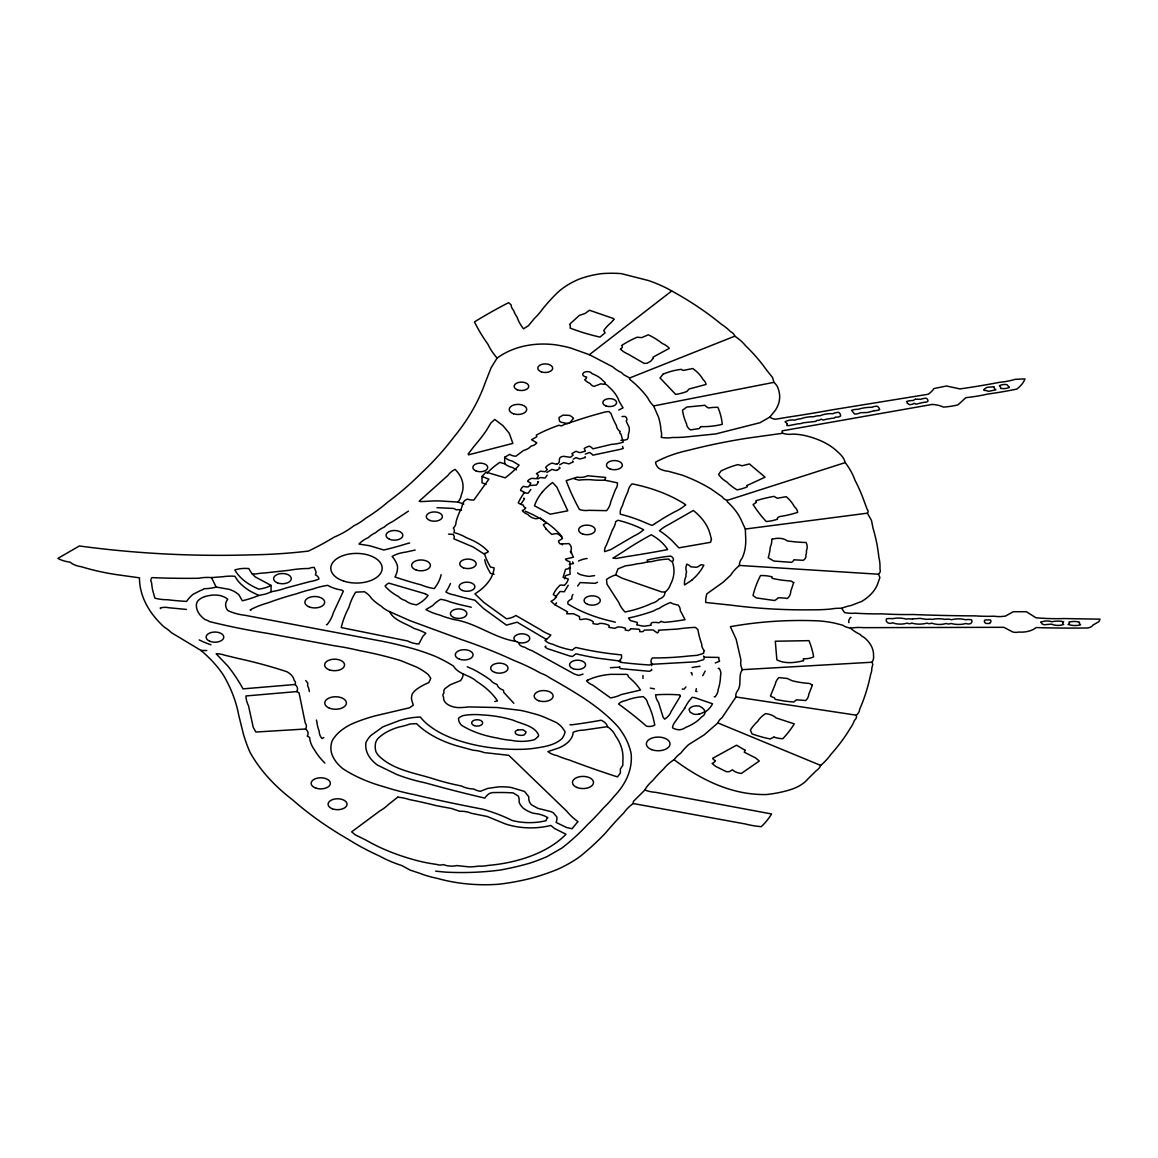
<?xml version="1.0" encoding="UTF-8"?>
<svg xmlns="http://www.w3.org/2000/svg" width="1158" height="1158" viewBox="0 0 1158 1158"><rect width="100%" height="100%" fill="white"/><g stroke="black" fill="none" stroke-linecap="round" stroke-linejoin="round"><path stroke-width="1.5" d="M516.439 469.873L512.429 467.456A15.749 9.09 0 0 1 509.028 466.37L507.059 465.4A15.749 9.09 0 0 1 504.685 463.62L504.685 457.28A15.749 9.09 0 0 0 512.429 461.13L519.102 465.14A145.387 83.941 0 0 1 505.235 477.834L485.998 472.117L482.003 476.459L482.003 482.785L486.114 484.42M734.809 336.153L629.677 377.971L629.691 379.317A163.235 94.247 0 0 1 647.887 398.077A54.556 31.498 0 0 0 653.633 405.951L658.482 417.039A156.113 90.136 0 0 1 660.957 430.559A33.336 19.252 0 0 1 661.218 437.319A17.356 10.017 0 0 0 672.465 437.478A70.855 40.906 0 0 0 687.447 436.827L715.818 433.917L760.024 422.699L769.853 417.083L775.324 410.294A65.065 37.563 0 0 0 778.408 389.406A29.876 17.24 0 0 0 773.949 382.343L772.56 377.551L766.249 369.648A303.989 175.509 0 0 0 745.462 345.605A70.956 40.964 0 0 0 734.809 336.153A13.52 7.802 0 0 0 730.423 331.55A69.567 40.168 0 0 0 721.376 324.24A378.521 218.544 0 0 0 671.741 290.962A116.625 67.338 0 0 0 648.335 280.511L621.253 273.621A73.605 42.499 0 0 0 601.624 273.65A68.756 39.69 0 0 0 578.711 279.295A83.912 48.448 0 0 0 556.68 293.423A333.258 192.402 0 0 0 542.537 309.07A114.439 66.064 0 0 1 534.359 318.508L528.497 325.659L523.546 328.829A85.649 49.447 0 0 1 517.134 317.22A61.721 35.637 0 0 1 513.631 310.474A23.131 13.36 0 0 1 511.083 304.815L508.579 302.658A536.096 309.504 0 0 0 474.462 321.91A354.739 204.807 0 0 0 487.967 344.302A127.235 73.461 0 0 0 497.1 358.068L491.093 367.781L485.245 382.632A411.452 237.549 0 0 1 453.82 437.145A511.112 295.087 0 0 1 420.571 473.854A431.022 248.854 0 0 1 408.904 484.884L404.808 488.488A431.022 248.854 0 0 1 387.322 502.456A214.838 124.036 0 0 1 365.479 518.379A65.022 37.534 0 0 1 353.61 525.935A90.063 51.994 0 0 1 334.126 537.153A282.74 163.235 0 0 1 308.404 551.078A321.49 185.613 0 0 1 251.851 554.841A610.99 352.756 0 0 1 79.352 545.968L57.9 558.388A24.318 14.041 0 0 0 70.059 562.137A19.237 11.102 0 0 0 81.509 566.769A161.049 92.973 0 0 0 121.706 575.352L139.467 577.828A159.587 92.148 0 0 0 141.508 592.462L141.971 594.068A159.587 92.148 0 0 0 143.693 598.831L144.359 600.409A159.587 92.148 0 0 0 149.353 609.716L150.352 611.236A159.587 92.148 0 0 0 164.364 627.216A44.395 25.635 0 0 1 171.297 632.615L200.971 650.434A205.284 118.521 0 0 1 223.32 674.984A321.403 185.555 0 0 1 238.722 715.181L243.397 734.056A382.126 220.628 0 0 0 249.954 752.135A275.401 158.993 0 0 0 292.656 799.889A427.288 246.697 0 0 0 348.153 839.275A258.147 149.035 0 0 0 379.462 856.008A106.044 61.229 0 0 0 401.898 865.576L410.004 870.049L419.905 873.349A80.177 46.291 0 0 0 431.037 876.953L438.144 878.604A108.07 62.387 0 0 0 498.939 884.22A159.297 91.974 0 0 0 531.667 878.14A178.1 102.816 0 0 0 557.852 869.209A132.634 76.573 0 0 0 580.447 856.167A389.045 224.609 0 0 0 605.793 832.689A611.656 353.132 0 0 1 623.988 812.699A63.328 36.564 0 0 1 633.18 803.522L633.426 801.365L644.861 790.031A56.554 32.641 0 0 1 652.475 780.825A232.469 134.212 0 0 1 663.664 768.898A61.36 35.42 0 0 1 674.072 759.691A51.589 29.79 0 0 1 680.991 752.932A104.886 60.549 0 0 1 688.735 744.551L704.209 734.823L717.873 722.925A19.599 11.319 0 0 1 721.97 717.786L735.981 696.971A19.15 11.059 0 0 1 737.414 691.022C742.235 684.74 737.704 675.563 742.408 669.657L872.075 662.231L872.799 664.359L871.815 668.18A42.542 24.564 0 0 1 870.642 674.39A494.756 285.65 0 0 1 862.493 702.486L859.598 709.507A17.761 10.263 0 0 1 856.298 715.181A11.826 6.832 0 0 1 854.488 720.305A86.995 50.228 0 0 1 850.363 728.136A341.567 197.207 0 0 1 831.169 754.075A107.115 61.852 0 0 1 820.675 765.424A20.815 12.014 0 0 1 816.1 770.823L807.922 778.914A41.558 24 0 0 1 788.395 790.292A80.959 46.74 0 0 1 765.959 794.576L763.006 794.562A71.231 41.123 0 0 1 746.259 793.143C719.697 788.902 695.336 775.643 674.072 759.691M692.093 675.013L692.108 674.882A11.739 6.774 0 0 0 691.587 672.682L691.008 672.726M389.624 611.656C393.677 620.543 406.255 623.511 414.159 628.505A50.315 29.051 0 0 1 425.84 633.238L422.873 636.292L418.834 644.022A18.861 10.885 0 0 1 407.732 640.982L341.248 627.564A217.501 125.571 0 0 1 348.949 607.284A145.126 83.781 0 0 1 355.665 592.143L364.553 591.781A31.7 18.311 0 0 1 371.4 598.266A65.948 38.069 0 0 0 381.141 606.112A31.309 18.079 0 0 0 389.624 611.656L410.193 620.746L461.593 639.636A431.167 248.927 0 0 1 513.935 660.436A197.251 113.889 0 0 1 540.583 673.145A32.569 18.803 0 0 1 549.457 677.633C573.803 691.601 598.976 705.656 618.01 726.732A153.073 88.384 0 0 1 631.139 753.713A136.311 78.701 0 0 1 613.841 796.617A168.634 97.359 0 0 1 603.448 807.951A399.872 230.862 0 0 1 587.497 824.684A331.695 191.504 0 0 1 562.151 847.888L547.242 856.5A148.253 85.591 0 0 1 529.481 863.26A201.637 116.408 0 0 1 500.039 870.078A176.798 102.078 0 0 1 445.352 872.119L435.654 871.178M441.111 574.672L440.923 575.497A82.493 47.623 0 0 1 434.279 588.568A38.807 22.407 0 0 1 421.179 584.891A274.576 158.53 0 0 1 394.979 576.974A54.093 31.237 0 0 0 397.498 566.175A56.366 32.54 0 0 0 392.128 556.448A26.214 15.141 0 0 1 405.836 552.091L415.157 550.05M568.231 585.282L564.264 591.752L560.067 591.492L555.261 597.253M546.026 529.394L545.939 528.54M564.568 578.841L565.538 575.627L570.112 574.223L569.866 568.013A7.237 4.183 0 0 1 569.114 567.84M696.32 688.677L695.784 691.283L697 691.572M615.665 574.889L617.996 568.824L625.595 565.784A52.906 30.542 0 0 0 637.276 563.772A30.383 17.544 0 0 0 647.785 561.746A10.755 6.21 0 0 0 654.328 560.95A47.767 27.575 0 0 1 668.817 559.039A9.597 5.544 0 0 0 672.32 561.746A79.381 45.828 0 0 1 670.439 584.558A31.469 18.166 0 0 1 664.721 592.433A11.638 6.716 0 0 1 660.35 598.614L658.888 599.178A14.374 8.294 0 0 1 651.636 603.39A86.821 50.127 0 0 1 625.002 611.989A62.981 36.361 0 0 1 618.821 602.551L606.966 584.168L606.503 579.507A29.804 17.211 0 0 1 615.665 574.889L622.107 578.204L661.913 592.028A2.49 1.433 0 0 1 664.721 592.433M604.563 480.136L605.735 477.443L587.627 475.75A10.436 6.022 0 0 1 577.162 477.125L568.173 480.02A6.861 3.952 0 0 0 566.204 480.7A529.249 305.567 0 0 0 579.449 509.477A11.826 6.832 0 0 0 588.814 510.316L606.589 510.664A44.757 25.838 0 0 0 610.773 501.747L615.448 489.588A26.634 15.372 0 0 0 617.417 482.843L604.563 480.136A50.663 29.239 0 0 1 590.088 479.644A47.753 27.56 0 0 0 578.87 480.136L574.194 478.79M530.827 489.501L528.077 493.279L523.402 492.628M702.776 675.693L705.164 671.119M559.705 464.821L563.628 462.635L569.099 463.866L572.892 461.941M556.549 602.811L555.073 604.867L550.947 601.335A16.82 9.713 0 0 0 556.549 596.486L553.278 594.604A60.115 34.711 0 0 1 560.067 585.152A7.86 4.531 0 0 1 564.264 585.427A25.794 14.895 0 0 0 568.231 578.957L563.092 577.335L565.538 569.302A9.944 5.732 0 0 0 570.112 567.898L569.866 561.688A7.237 4.183 0 0 1 565.437 559.126L573.442 557.201A53.847 31.092 0 0 1 570.995 550.412A15.604 9.003 0 0 0 568.94 543.609L560.183 543.942A8.917 5.139 0 0 1 558.518 540.974L562.47 538.528A16.313 9.423 0 0 0 557.056 533.606A11.117 6.427 0 0 0 551.903 534.446A64.645 37.317 0 0 1 543.29 524.704L545.925 523.271A2.562 1.476 0 0 0 546.084 522.634L540.091 517.771A7.599 4.386 0 0 1 535.401 518.683A12.738 7.353 0 0 1 528.091 514.644A18.441 10.639 0 0 1 522.258 510.591A9.915 5.732 0 0 0 525.703 507.884A5.254 3.025 0 0 1 523.387 505.163A14.822 8.555 0 0 1 518.234 502.876A146.675 84.679 0 0 1 524.531 492.353A10.422 6.007 0 0 0 520.593 490.587A14.2 8.193 0 0 1 523.402 486.302A9.38 5.414 0 0 0 528.077 486.953A20.366 11.768 0 0 0 530.827 483.161L527.556 481.279A8.844 5.11 0 0 1 531.826 478.341L536.501 478.717L538.528 475.475L536.4 473.665L540.482 471.205L545.157 471.697L547.285 469.555L545.621 467.369A20.323 11.739 0 0 1 551.932 463.055L555.608 464.054A3.329 1.925 0 0 0 557.201 463.851M572.805 462.071L572.689 460.985M651.447 665.633L652.461 664.258L696.262 661.797L703.717 659.611L704.44 657.179L718.93 657.44A15.575 8.989 0 0 0 719.625 661.218L715.239 662.955M521.086 503.875L524.531 498.678L523.691 498.143M577.639 586.02L580.187 582.561L595.226 583.328L597.485 582.257M572.921 594.503L572.79 594.691A16.038 9.264 0 0 0 571.864 598.831A15.908 9.192 0 0 0 567.883 601.813L567.898 603.969A120.635 69.654 0 0 0 613.291 621.643L615.318 622.237M685.927 686.911L684.06 689.169L682.25 689.024M448.522 534.128L453.328 534.388M569.649 423.032L573.5 418.356A15.879 9.163 0 0 0 569.519 415.389L562.976 415.129L558.996 417.546L559.415 420.89A6.123 3.546 0 0 0 560.964 422.178L567.767 423.669M610.396 667.732A66.484 38.388 0 0 1 619.168 667.298L619.906 666.646M546.851 472.464L551.932 469.381L555.608 470.394A3.329 1.925 0 0 0 557.201 470.177M497.1 358.068C513.862 345.909 535.025 342.305 555.275 344.78A93.581 54.021 0 0 1 570.228 347.863L589.379 354.695L671.741 290.962M323.864 737.588L321.982 738.5A27.792 16.038 0 0 1 319.203 731.219A92.423 53.355 0 0 1 316.872 721.767L316.409 720.044M545.881 646.121L545.013 646.729A13.505 7.802 0 0 0 547.285 648.581L569.765 656.007L572.428 656.499L575.946 653.807L581.475 655.052A208.035 120.114 0 0 0 598.353 658.265L620.789 661.146M504.685 457.28L509.824 454.312A7.672 4.429 0 0 0 515.903 456.209L523.387 450.534A15.647 9.032 0 0 0 530.972 446.163A9.496 5.486 0 0 0 536.747 442.747L531.551 439.751L536.82 436.711L536.342 435.104A130.709 75.458 0 0 1 559.01 425.247L561.341 425.927A48.824 28.183 0 0 1 573.5 421.526A286.012 165.131 0 0 1 601.06 413.116A24.115 13.925 0 0 1 608.775 411.495L610.99 413.449A194.761 112.442 0 0 0 616.461 425.623A17.457 10.075 0 0 0 620.21 431.587A3.358 1.94 0 0 0 620.92 434.018L623.25 442.11A27.039 15.619 0 0 1 611.554 444.339L592.853 448.841A12.188 7.035 0 0 0 589.35 446.177A14.692 8.482 0 0 0 584.211 448.464L585.369 451.171L580.592 452.517A3.373 1.94 0 0 1 579.058 452.46L576.018 451.258L571.907 453.603L573.109 455.224L570.387 457.323L563.628 456.31C556.101 457.135 561.934 462.404 557.201 463.851M537.848 478.862L540.482 477.53L545.157 478.022L547.155 475.127M573.268 459.147L576.018 457.584L579.058 458.785A3.373 1.94 0 0 0 580.592 458.843L585.369 457.497L585.022 456.701M529.771 485.549L536.501 485.043L538.528 481.8L537.703 481.569M585.326 454.11L589.35 452.503A12.188 7.035 0 0 1 592.201 454.414L592.853 455.166L620.5 449.29L623.25 448.45L622.555 446.452M578.537 561.008L579.116 560.733A24.564 14.186 0 0 1 586.223 558.561L587.135 558.576M618.719 410.048L623.033 407.848L619.139 401.348A68.177 39.358 0 0 0 608.659 386.729A13.114 7.57 0 0 0 606.213 384.615L605.663 384.311M845.21 462.607A41.167 23.768 0 0 0 838.131 452.3A66.802 38.576 0 0 0 803.362 435.22A36.231 20.916 0 0 0 792.564 434.12A12.912 7.455 0 0 1 782.707 433.266L749.052 437.941A396.441 228.893 0 0 0 688.735 450.23A98.546 56.901 0 0 0 657.353 461.202L655.544 462.172A21.901 12.651 0 0 0 658.569 468.107A15.633 9.018 0 0 0 668.311 471.277L681.874 475.026A155.375 89.702 0 0 1 711.316 489.168L722.433 496.999A9.655 5.573 0 0 0 727.224 500.372L845.21 462.607A146.762 84.737 0 0 1 854.951 480.179A394.024 227.489 0 0 1 863.665 499.938L867.183 509.404A6.745 3.894 0 0 1 867.4 513.182L871.511 520.521L873.031 528.309A441.748 255.049 0 0 1 878.835 557.201A116.972 67.526 0 0 1 879.95 569.085A10.958 6.326 0 0 1 878.502 574.223L879.906 577.553L877.706 583.719A62.619 36.159 0 0 1 861.899 601.32L851.087 605.489A34.494 19.918 0 0 0 841.692 608.283A30.629 17.674 0 0 0 830.46 609.079A106.724 61.62 0 0 1 812.684 609.803A333.345 192.46 0 0 1 730.77 605.127L705.729 602.478A72.737 41.992 0 0 1 706.858 593.822L723.142 582.213L730.684 575.179A70.117 40.487 0 0 1 739.484 565.451A24.492 14.142 0 0 1 739.962 561.847L740.324 560.979A24.492 14.142 0 0 1 741.989 558.446A105.494 60.911 0 0 0 745.028 548.993A156.431 90.324 0 0 0 745.607 536.313L745.332 529.032L740.859 519.305A111.4 64.312 0 0 0 727.224 501.718L727.224 500.372M557.201 470.177L560.125 468.035L559.097 467.195M583.01 674.101L578.797 675.447L574.513 674.101L531.869 650.608A26.764 15.445 0 0 1 524.82 647.25A7.657 4.415 0 0 1 518.958 642.647M204.749 596.616C212.305 594.387 221.294 593.909 227.75 599.236A23.174 13.375 0 0 0 227.851 610.556A39.039 22.538 0 0 0 244.989 615.289L381.908 641.199A241.096 139.192 0 0 1 405.749 646.7A169.444 97.837 0 0 1 435.654 656.514A142.825 82.45 0 0 1 453.386 666.009C458.886 674.81 469.685 674.781 476.604 681.411A105.364 60.824 0 0 1 497.491 700.894L494.799 701.516M594.59 575.627L589.031 576.409A33.944 19.599 0 0 1 580.158 574.542A18.89 10.9 0 0 1 577.553 572.964M408.427 511.127L392.548 521.621A37.389 21.597 0 0 0 384.326 527.02A40.212 23.218 0 0 0 375.655 532.694A29.601 17.081 0 0 0 368.345 537.573A33.64 19.411 0 0 0 358.994 544.057L369.764 545.765L383.805 550.007A232.555 134.27 0 0 0 407.688 543.42L409.628 543.03M484.71 559.734L485.564 563.251A155.751 89.919 0 0 0 487.75 568.346L490.456 573.355L494.176 574.223M258.799 595.458A87.371 50.445 0 0 1 242.326 600.799L239.113 595.096A25.693 14.837 0 0 0 229.327 589.379L216.155 587.034A28.299 16.342 0 0 1 203.895 588.727A6.369 3.677 0 0 1 200.826 590.377L192.923 594.387A61.085 35.261 0 0 0 187.914 599.583L186.583 601.407A162.106 93.595 0 0 1 167.403 599.714A27.749 16.024 0 0 1 154.882 598.136L152.726 590.479A173.989 100.457 0 0 1 151.611 582.749A11.869 6.861 0 0 1 151.872 577.61A473.969 273.635 0 0 0 198.64 578.262A26.967 15.575 0 0 1 211.48 577.596L222.698 576.742A32.96 19.035 0 0 1 234.842 576.25L237.651 580.476A65.688 37.925 0 0 0 241.298 584.457L244.164 586.961A65.688 37.925 0 0 0 250.866 591.535L258.799 595.458L265.356 594.083A26.359 15.213 0 0 0 271.059 591.752A54.658 31.556 0 0 0 286.084 587.975L310.011 581.577A21.727 12.55 0 0 0 318.928 578.957A9.829 5.674 0 0 0 315.454 574.889L316.134 572.211L314.267 567.492A6.297 3.633 0 0 0 309.027 568.491A66.556 38.431 0 0 0 289.283 570.272L264.371 573.007A25.23 14.562 0 0 0 255.918 573.992A10.35 5.978 0 0 0 252.256 574.079M200.971 650.434L206.804 650.535M653.633 405.951L773.949 382.343M569.273 564.351L573.442 563.526L572.573 561.862M700.011 666.284L692.137 667.471M718.177 668.441L719.046 668.296A24.246 13.997 0 0 1 720.493 676.142A133.17 76.877 0 0 1 718.206 689.386A31.642 18.267 0 0 1 714.978 696.957L714.254 696.696M607.487 726.645L583.516 730.133A17.486 10.089 0 0 0 573.181 732.276L573.065 733.434A34.914 20.149 0 0 1 559.01 747.88L547.908 751.6A19.121 11.03 0 0 0 557.041 755.624A76.993 44.453 0 0 0 569.215 759.981A789.409 455.76 0 0 0 617.417 776.888L620.399 773.11L620.341 769.129L622.801 765.351L622.961 758.302A97.735 56.424 0 0 0 615.506 735.837A41.152 23.753 0 0 0 607.487 726.645A16.082 9.278 0 0 0 601.06 720.233A332.491 191.953 0 0 1 570.662 724.937L570.054 724.575M745.332 529.032L867.4 513.182M457.96 502.051L439.2 500.922A60.332 34.827 0 0 0 428.952 501.211L420.846 501.602A5.385 3.112 0 0 1 419.138 501.226L448.059 475.287A27.503 15.879 0 0 1 455.051 469.352A60.028 34.653 0 0 1 461.26 495.031A32.67 18.861 0 0 1 457.96 502.051L463.808 504.077M305.524 729.004A13.838 7.99 0 0 0 305.249 723.026L299.082 692.933L296.766 691.572L245.945 695.958A63.285 36.535 0 0 0 248.492 705.714L253.255 727.369L255.875 732.03L305.524 729.004A12.622 7.295 0 0 1 307.275 736.083L309.606 737.429A62.778 36.245 0 0 0 314.484 749.863A118.898 68.64 0 0 0 324.472 762.63L324.891 763.035M295.015 684.494L243.021 688.865A350.599 202.418 0 0 0 227.996 666.212L216.155 653.807A14.07 8.12 0 0 1 224.594 655.182L238.678 658.569A335.082 193.458 0 0 1 286.981 671.77A24.144 13.939 0 0 1 294.204 680.426A8.236 4.762 0 0 1 295.247 681.888L295.406 682.409A8.236 4.762 0 0 1 295.015 684.494A13.114 7.57 0 0 1 296.766 691.572M622.005 416.533L625.059 416.431A7.339 4.241 0 0 1 626.174 421.121L629.026 427.027A45.394 26.2 0 0 1 629.286 430.877L628.244 435.205A14.142 8.164 0 0 1 627.332 439.244A9.336 5.399 0 0 1 620.92 440.344M515.831 641.358C494.596 638.203 476.228 623.062 454.718 619.704A72.766 42.021 0 0 1 439.765 615.043A46.059 26.591 0 0 1 425.941 609.571L432.817 605.518A38.952 22.494 0 0 1 440.662 599.308A26.677 15.401 0 0 1 450.013 601.885A147.992 85.446 0 0 0 469.641 606.806L471.292 607.299M654.458 688.88L650.347 688.084M642.98 675.447L642.98 678.443M851.029 617.446L850.537 617.431A15.763 9.105 0 0 0 848.771 622.483L848.973 622.555M436.957 507.667L453.864 508.463L456.209 509.81A6.152 3.561 0 0 1 461.42 510.215M739.484 565.451L878.502 574.223M735.981 696.971L856.298 715.181M513.848 703.297L503.759 692.383L503.527 690.226A12.81 7.397 0 0 1 497.1 684.494A15.72 9.076 0 0 1 490.514 680.021A160.499 92.654 0 0 0 473.419 669.469L467.253 666.776M326.397 624.625L327.019 624.741A80.264 46.349 0 0 0 333.359 612.727L343.376 591.145L341.74 590.073A31.483 18.181 0 0 1 327.714 585.355A47.666 27.517 0 0 0 312.761 589.104A101.035 58.334 0 0 0 296.405 593.822A232.469 134.212 0 0 0 267.903 602.898A70.421 40.66 0 0 0 250.157 609.904L250.982 610.136M633.18 803.522L745.419 823.989A57.075 32.945 0 0 0 761.327 826.667A124.456 71.854 0 0 0 771.604 813.973L655.616 792.333A24.014 13.867 0 0 1 644.861 790.031M629.677 377.971L624.046 374.931A34.277 19.787 0 0 1 621.629 372.659A39.994 23.088 0 0 1 612.9 366.941L589.379 354.695M210.988 644.76L209.511 644.268A73.055 42.18 0 0 1 200.522 640.562L199.19 639.911M482.003 476.459L488.864 479.166L473.883 500.024A11.044 6.383 0 0 1 467.311 499.098C461.231 501.371 463.142 506.726 460.102 510.953A155.418 89.731 0 0 0 456.006 522.113A18.224 10.523 0 0 1 453.285 528.106A10.219 5.891 0 0 1 453.893 532.492A46.812 27.025 0 0 1 466.732 537.877A63.545 36.68 0 0 1 488.329 551.7A7.788 4.487 0 0 1 484.391 553.481A155.751 89.919 0 0 0 490.456 567.029L494.176 567.898A72.288 41.731 0 0 1 474.896 593.851L483.668 602.29L506.466 618.792A16.241 9.38 0 0 0 515.846 615.477L540.496 629.706A42.918 24.781 0 0 0 550.832 634.989A38.59 22.277 0 0 1 545.013 640.403A13.505 7.802 0 0 0 552.757 644.239A57.35 33.104 0 0 0 572.428 650.159A13.331 7.701 0 0 1 575.946 647.467A208.035 120.114 0 0 0 621.499 654.892L621.614 658.005L619.168 660.957L620.355 662.304A302.889 174.872 0 0 0 649.522 664.996L651.882 663.664A11.16 6.441 0 0 1 652.461 657.932A176.002 101.615 0 0 0 687.722 656.108L697.319 655.298L703.717 653.286A6.528 3.778 0 0 1 704.44 650.839A22.856 13.187 0 0 1 701.734 644.094A208.353 120.287 0 0 1 697.898 629.532L695.336 627.375A96.794 55.888 0 0 0 677.575 629.055L658.424 630.213A4.227 2.432 0 0 1 657.252 632.905L653.04 629.938L644.63 630.068L642.864 631.631L639.723 631.689A6.123 3.532 0 0 0 639.028 629.257L630.618 628.722A4.589 2.649 0 0 1 628.519 630.618L625.248 630.068L625.479 628.186L621.108 627.071L617.735 626.941L614.956 628.316L608.891 627.375L609.122 625.479A12.868 7.426 0 0 0 599.801 623.366L598.208 624.09A3.069 1.766 0 0 1 596.674 624.263L592.997 623.597L593.229 621.716A13.549 7.817 0 0 0 585.76 618.879L580.607 619.588L579.68 619.284L579.463 616.577L573.615 613.754L566.595 613.754L567.536 611.858L555.16 604.881M717.873 722.925L820.675 765.424M546.619 639.563L517.134 622.193L506.466 625.132L483.668 608.616L474.896 600.191A210.394 121.474 0 0 1 453.878 594.85A16.053 9.264 0 0 1 445.931 591.955A119.781 69.162 0 0 0 450.433 583.516M271.059 585.427L255.31 576.93A53.876 31.107 0 0 1 248.869 568.564A22.364 12.912 0 0 0 234.842 569.91A65.688 37.925 0 0 0 258.799 589.133A26.359 15.213 0 0 0 271.059 585.427L271.059 591.752M484.478 554.291L473.246 547.039L453.893 538.817L454.327 536.588L453.285 534.431M619.168 667.298L620.355 668.629L649.522 671.322L651.882 669.99L651.433 669.281M704.44 657.179L703.528 656.05M561.919 536.632L559.69 533.968A113.759 65.673 0 0 0 540.294 518.654M841.692 608.283L844.529 612.553A21.77 12.564 0 0 0 848.481 613.147L849.827 613.248A21.77 12.564 0 0 0 855.255 613.175A189.84 109.605 0 0 0 881.918 613.841A248.681 143.578 0 0 0 905.281 614.565L913.242 614.522A1018.62 588.09 0 0 0 975.427 615.882A101.643 58.682 0 0 0 994.129 616.201A20.714 11.956 0 0 0 1001.163 616.563L1005.347 616.128L1013.308 611.714L1026.393 611.728L1035.976 617.779A139.901 80.77 0 0 0 1064.028 618.56L1100.042 619.168L1098.855 621.672L1092.92 625.117A7.541 4.357 0 0 1 1087.521 627.969A648.567 374.439 0 0 1 1042.504 627.737L1036.092 627.564A17.978 10.379 0 0 1 1018.779 632.051A7.455 4.299 0 0 1 1012.714 631.964L1003.827 627.303L863.55 627.665A29.833 17.225 0 0 0 850.464 628.172A15.474 8.931 0 0 1 842.735 625.219L834.31 623.033A83.434 48.173 0 0 0 819.792 620.949A234.249 135.24 0 0 0 730.394 626.681L736.199 639.39L740.961 660.19A40.052 23.117 0 0 0 742.408 669.657M305.726 680.542L307.854 683.133A15.85 9.148 0 0 0 308.679 687.997L309.331 691.529M186.51 609.441L168.851 607.747A10.277 5.935 0 0 0 160.209 608.008L160.542 608.674M570.329 551.526L571.14 553.22M211.48 577.596L216.155 587.034M647.785 561.746L647.206 560.052A117.494 67.844 0 0 1 667.645 556.405L670.641 556.057A7.599 4.386 0 0 1 672.32 561.746M204.734 596.602A17.978 10.379 0 0 0 197.396 601.509L196.484 603.767A39.169 22.61 0 0 0 196.498 607.168L196.701 608.297A39.169 22.61 0 0 0 205.053 619.588A13.983 8.077 0 0 1 209.526 621.6A460.551 265.891 0 0 0 268.41 633.513L334.763 645.831A165.855 95.752 0 0 1 359.052 650.506A273.216 157.734 0 0 1 400.654 660.581L416.996 667.254A75.588 43.642 0 0 1 428.228 674.535L430.776 678.313L428.822 682.598A63.777 36.824 0 0 0 417.43 688.692A34.508 19.918 0 0 0 412.306 693.816A37.36 21.568 0 0 0 411.568 699.49L413.276 705.236L409.469 707.813L375.322 715.818A132.229 76.341 0 0 0 351.496 724.083A62.344 35.999 0 0 0 332.911 739.557L332.201 740.758A59.275 34.219 0 0 0 331.579 753.178A65.253 37.678 0 0 0 334.43 759.387L335.067 760.386A65.253 37.678 0 0 0 343.058 768.825A130.897 75.574 0 0 0 384.543 786.933A205.444 118.608 0 0 0 414.448 794.721A1097.176 633.44 0 0 0 482.683 809.181A137.73 79.511 0 0 1 512.111 820.457A41.789 24.13 0 0 0 546.084 820.675A9.394 5.428 0 0 1 547.864 817.707A24.376 14.07 0 0 0 533.476 813.307A30.976 17.877 0 0 1 523.04 807.995A35.956 20.757 0 0 1 519.059 802.06A31.136 17.978 0 0 0 518.335 796.125L513.139 792.897A127.177 73.432 0 0 0 495.146 792.55A7.324 4.227 0 0 0 488.864 793.838A28.212 16.284 0 0 0 484.869 798.108A891.66 514.789 0 0 1 425.522 782.909A130.463 75.313 0 0 1 396.658 774.441L377.494 765.105A54.991 31.744 0 0 1 365.986 742.437A53.644 30.976 0 0 1 370.907 735.46L382.965 726.804L399.293 720.594A47.29 27.3 0 0 1 420.325 717.048A82.71 47.753 0 0 0 427.664 724.488C440.894 735.214 457.396 740.917 473.796 744.71A120.924 69.813 0 0 0 517.293 749.385L523.17 749.284A81.378 46.986 0 0 0 532.723 748.531C542.812 746.982 554.233 745.781 562.079 738.514A44.67 25.794 0 0 0 565.133 731.784L562.137 727.412A42.209 24.361 0 0 0 556.245 722.462L544.882 717.424A58.624 33.843 0 0 0 531.797 713.169A80.553 46.508 0 0 0 520.535 710.39L497.071 707.524L468.715 706.916A42.788 24.709 0 0 1 457.497 707.581A16.588 9.582 0 0 1 443.644 697.232A8.526 4.921 0 0 1 443.948 692.918L443.804 691.225A12.796 7.382 0 0 1 444.802 688.749L450.173 684.783L460.566 680.6A30.484 17.602 0 0 0 463.214 674.376M872.075 662.231A27.43 15.836 0 0 0 873.523 655.471A52.935 30.557 0 0 0 864.389 637.638A20.497 11.826 0 0 1 860.061 634.396A46.103 26.62 0 0 1 850.464 628.172M487.026 473.144A102.454 59.145 0 0 1 500.01 462.274A9.032 5.211 0 0 0 504.685 463.62M782.707 433.266A7.86 4.531 0 0 1 782.243 430.834L932.233 404.431A21.38 12.347 0 0 1 943.437 407.08A51.039 29.471 0 0 0 957.927 404.88L965.873 397.657A116.697 67.381 0 0 0 987.832 394.038A269.336 155.505 0 0 0 1016.796 389.088A44.858 25.896 0 0 0 1024.975 378.912L1015.175 379.317A48.187 27.821 0 0 1 999.745 382.285A519.349 299.85 0 0 1 960.025 388.914L946.477 386.005L933.999 388.538A36.361 20.989 0 0 1 928.253 394.241L831.531 409.932A800.714 462.288 0 0 1 789.018 416.981L775.469 419.254A9.307 5.37 0 0 1 769.853 417.083M525.254 511.228A113.759 65.673 0 0 1 537.949 517.322M562.108 544.144A16.313 9.423 0 0 1 562.47 544.853M663.085 374.193L660.046 377.971L675.707 394.415A36.578 21.119 0 0 0 686.926 391.447L689.039 389.001L706.076 384.442A17.79 10.277 0 0 0 703.065 379.578A57.205 33.032 0 0 0 692.759 368.519L683.64 370.357A3.286 1.896 0 0 1 681.787 369.735L681.309 369.33A45.871 26.489 0 0 0 663.085 374.193M680.383 696.103L671.003 711.707A27.271 15.749 0 0 1 666.863 717.497L664.634 719.176L663.129 717.28L658.511 702.414A38.909 22.465 0 0 1 656.137 697.738L655.558 694.843L658.598 694.655A95.506 55.135 0 0 1 676.88 694.728L679.905 694.945L680.383 696.103M468.411 453.704L468.483 454.848L512.864 443.384L509.274 433.324L503.006 425.695L494.756 419.442L490.847 423.017L486.722 429.98A335.863 193.907 0 0 1 474.36 445.931L468.411 453.704M711.446 539.295L710.563 542.306L678.863 547.85L672.335 540.974A113.556 65.572 0 0 0 661.261 531.927L659.467 530.726L661.71 528.844A46.19 26.663 0 0 1 668.456 524.704L693.338 510.49L694.945 511.807A92.466 53.384 0 0 1 710.042 533.954L711.446 539.295M653.401 358.112L650.608 361.296L646.859 363.322L644.051 363.337L628.128 354.145A27.531 15.894 0 0 1 620.399 349.007A4.675 2.707 0 0 0 621.687 345.489A93.827 54.18 0 0 1 637.132 337.239L641.749 337.615L648.364 334.807A82.421 47.579 0 0 1 662.217 343.448A23.146 13.36 0 0 1 669.353 348.312L653.126 357.098L653.401 358.112M747.127 485.463L747.315 486.751A29.37 16.965 0 0 1 737.038 489.848A64.486 37.23 0 0 1 726.92 482.032A38.865 22.436 0 0 1 718.582 474.476L721 470.973A75.27 43.454 0 0 1 737.733 464.633L742.177 465.762L749.414 463.953L765.062 477.168L747.127 485.463M577.712 821.876L572.038 828.708L566.479 827.478L556.086 822.412A30.036 17.341 0 0 0 556.882 817.012L553.191 812.699A19.208 11.088 0 0 0 550.354 811.454L537.833 808.327L531.334 804.709A24.318 14.041 0 0 1 528.859 796.878L524.516 791.435L511.04 787.44A38.981 22.509 0 0 0 498.287 786.89L487.692 788.424L480.281 791.319A17.081 9.857 0 0 1 473.738 789.018A19.628 11.334 0 0 1 461.463 785.992A175.9 101.557 0 0 1 431.529 778.234C413.449 772.748 392.75 769.636 378.753 755.783A44.67 25.78 0 0 1 376.089 752.078A44.757 25.838 0 0 1 375.322 745.057A25.013 14.446 0 0 1 377.928 738.572A50.735 29.297 0 0 1 399.235 726.949A45.234 26.113 0 0 0 410.004 723.982L416.547 723.634A98.893 57.104 0 0 0 455.847 745.535L473.144 750.239A25.476 14.707 0 0 1 484.247 752.599L508.782 755.305L566.696 811.15A88.153 50.894 0 0 0 577.697 821.398L577.712 821.876M605.229 383.544L605.156 384.036A5.529 3.199 0 0 1 600.886 383.805L594.054 386.396A8.482 4.893 0 0 1 590.16 383.501A17.153 9.901 0 0 1 584.703 379.65A5.24 3.025 0 0 0 586.556 377.001A4.719 2.721 0 0 1 582.764 374.193A4.719 2.721 0 0 1 587.048 371.617A4.719 2.721 0 0 1 592.056 373.701A29.153 16.82 0 0 1 602.739 380.461L604.49 382.01A5.645 3.257 0 0 1 605.171 383.081L605.229 383.544M787.339 423.799L786.803 425.507L788.772 425.637L797.891 423.828A8.41 4.849 0 0 0 803.145 422.815L815.869 421.382L816.578 420.455A5.139 2.967 0 0 0 821.254 419.109L823.15 420.036A46.986 27.126 0 0 1 834.542 418.009L835.28 417.083A5.139 2.967 0 0 0 840.534 416.069A9.481 5.472 0 0 0 838.783 412.364A8.772 5.066 0 0 0 832.935 413.71A17.631 10.176 0 0 0 820.096 415.736A10.769 6.21 0 0 0 813.669 416.75A21.857 12.622 0 0 0 800.815 418.762A11.884 6.861 0 0 0 794.967 420.122A10.306 5.949 0 0 0 785.037 421.801L787.339 423.799M793.693 582.59L790.682 591.492A21.915 12.651 0 0 1 787.382 598.498A30.644 17.688 0 0 0 778.031 597.832A13.114 7.57 0 0 1 774.528 600.524L756.333 597.919L753.033 595.53A225.144 129.986 0 0 1 760.516 575.569A23.377 13.505 0 0 1 772.198 576.916A2.142 1.23 0 0 0 772.69 578.479A68.872 39.763 0 0 0 790.885 580.969L793.693 582.59M613.769 319.565L610.961 322.793A62.503 36.086 0 0 0 603.723 330.623L605.156 332.78L600.003 337.094A151.915 87.704 0 0 1 570.112 328.061A12.984 7.498 0 0 0 569.635 324.283L579.347 315.41L584.993 313.514L589.494 310.257L613.726 318.624A4.502 2.606 0 0 1 613.769 319.565M812.38 685.102L808.776 694.293A22.784 13.158 0 0 1 805.78 700.503L796.429 699.837L793.852 701.994A65.166 37.621 0 0 1 779.797 700.214L775.643 699.461A3.156 1.824 0 0 1 774.847 698.882L774.413 697.709A9.351 5.399 0 0 1 770.446 695.958L775.324 684.06A27.126 15.662 0 0 1 778.914 677.575L787.295 678.487L792.26 680.788A62.156 35.884 0 0 0 809.572 683.481L812.38 685.102M612.524 529.727L606.531 544.868A28.993 16.733 0 0 0 604.563 551.628L610.7 549.63L634.048 535.951A45.625 26.345 0 0 0 641.575 531.45L643.66 529.742L640.75 528.294A93.031 53.702 0 0 0 617.996 520.26L615.665 521.621A49.533 28.603 0 0 1 612.524 529.727M613.161 558.04L616.389 558.446L626.999 556.549A743.393 429.198 0 0 0 657.541 551.469L667.645 549.601L666.979 548.559A67.048 38.706 0 0 0 652.649 535.561L651.288 534.764L647.698 536.733A357.417 206.356 0 0 0 623.959 551.222L613.161 558.04M745.187 750.326L744.247 752.208L755.523 757.897L759.286 761.009L741.366 773.443A12.854 7.426 0 0 1 732.478 769.809L729.193 771.691L726.384 771.677L715.63 766.379L712.098 763.44A9.886 5.703 0 0 0 715.485 760.734A7.527 4.343 0 0 1 712.691 758.302L736.56 745.187L745.187 750.326M538.253 736.43L534.707 739.615A29.862 17.24 0 0 1 511.344 740.324A51.82 29.92 0 0 1 497.332 738.037A77.789 44.916 0 0 1 461.492 725.226A22.943 13.245 0 0 1 458.554 718.206A13.824 7.976 0 0 1 463.461 715.499A42.224 24.376 0 0 1 482.611 714.949A79.511 45.9 0 0 1 512.98 720.146C521.071 723.88 534.359 725.588 538.571 734.867A8.786 5.081 0 0 1 538.253 736.43M684.798 708.088L674.984 721.999A26.967 15.575 0 0 0 672.552 727.789A10.509 6.065 0 0 0 679.558 729.829A10.74 6.195 0 0 0 685.637 727.427A47.796 27.604 0 0 0 701.502 716.99A10.987 6.34 0 0 0 705.019 712.141A38.648 22.306 0 0 0 712.503 703.774L694.8 697.666L692.18 697.304L689.936 699.91A89.861 51.878 0 0 0 684.798 708.088M983.953 389.624L984.213 390.434A5.168 2.982 0 0 1 988.411 391.39L995.894 389.768A6.355 3.677 0 0 1 994.143 386.729L987.629 387.264A7.976 4.603 0 0 0 985.241 388.393L983.953 389.624M700.735 426.636L699.171 428.619L690.429 429.893A16.487 9.51 0 0 1 686.578 423.958A133.619 77.152 0 0 1 682.525 410.178L686.752 407.066L705.005 405.286A13.418 7.744 0 0 0 708.508 407.963A34.161 19.715 0 0 1 717.873 407.298A159.355 92.003 0 0 1 722.259 424.32A48.679 28.096 0 0 1 700.735 426.636M397.802 797.124L388.205 804.709A52.197 30.137 0 0 1 379.795 810.962L351.67 831.849L355.231 834.831L365.971 840.115A173.787 100.326 0 0 0 418.038 860.843A108.302 62.532 0 0 0 436.798 864.433A6.065 3.503 0 0 0 443.355 864.563A13.939 8.048 0 0 0 456.802 865.576L469.091 866.893A42.209 24.361 0 0 0 476.228 866.445L478.775 866.097A20.685 11.942 0 0 0 488.126 865.417A106.912 61.721 0 0 0 566.001 834.223L554.581 828.535L550.832 825.437A50.112 28.936 0 0 1 505.047 823.801L487.286 816.506L471.393 813.307A16.849 9.727 0 0 0 459.712 811.28L451.721 808.545L436.262 805.664A310.966 179.533 0 0 0 409.527 799.599A38.228 22.074 0 0 0 397.802 797.124M542.32 492.063L541.148 493.525A93.74 54.122 0 0 0 534.518 505.8L550.253 514.195L567.767 510.823L556.853 487.156L552.583 482.495A93.74 54.122 0 0 0 542.32 492.063M691.688 580.303L684.523 584.978A46.957 27.112 0 0 1 686.028 576.308A22.045 12.724 0 0 1 686.593 571.965A27.242 15.734 0 0 1 686.926 564.105L687.505 564.438A8.656 4.994 0 0 1 690.646 566.812L695.972 567.232A5.674 3.271 0 0 0 697.825 566.827L700.937 564.786L703.861 565.118A93.262 53.847 0 0 1 695.495 576.713L691.688 580.303M655.124 523.517L652.576 525.254L650.999 525.066L641.358 520.999A119.448 68.959 0 0 0 620.341 514.195A31.917 18.427 0 0 1 622.295 506.075A287.546 166.014 0 0 1 628.027 491.441A29.92 17.269 0 0 1 632.022 483.841A126.323 72.94 0 0 1 685.753 504.758A53.326 30.788 0 0 1 681.932 507.74L680.542 508.666A53.326 30.788 0 0 1 675.954 511.243L674.303 512.039A246.003 142.029 0 0 0 663.071 518.451L655.124 523.517M756.362 502.369L753.105 504.526A230.297 132.953 0 0 0 766.249 521.549A30.629 17.674 0 0 0 777.423 519.247A4.183 2.417 0 0 1 780.289 516.454A68.915 39.792 0 0 0 797.616 512.343A18.137 10.465 0 0 0 794.374 506.668A64.79 37.403 0 0 0 786.21 496.666L777.322 498.273L774.036 496.377A100.181 57.842 0 0 0 755.899 500.734L756.362 502.369M661.218 621.426L658.888 622.772A13.549 7.831 0 0 0 652.345 622.512A4.227 2.432 0 0 0 651.172 625.204L644.905 626.102A18.021 10.408 0 0 1 641.85 625.942L636.683 624.799A7.86 4.531 0 0 0 637.161 622.367L630.43 620.601L628.519 618.054A135.587 78.281 0 0 0 653.749 610.859A20.019 11.566 0 0 1 659.351 608.341A42.832 24.738 0 0 1 670.569 602.551A13.679 7.903 0 0 0 678.038 604.968A18.948 10.943 0 0 1 680.253 610.498L685.044 619.675A143.708 82.971 0 0 1 664.258 622.367L661.218 621.426M518.089 729.699L515.267 731.335L515.411 733.506A6.586 3.807 0 0 0 523.894 735.026A11.015 6.355 0 0 0 526.036 731.856L522.794 729.67A8.627 4.979 0 0 1 518.089 729.699M915.356 399.249L912.953 400.552A10.769 6.21 0 0 0 906.526 401.565A2.446 1.404 0 0 1 907.163 403.23L909.45 404.605A5.139 2.967 0 0 0 914.125 403.259L916.021 404.185L924.055 402.246A4.227 2.446 0 0 0 927.819 401.421A6.76 3.894 0 0 0 926.313 398.236L925.618 398.265A9.09 5.254 0 0 0 921.131 399.206L915.356 399.249M773.949 737.096L770.215 738.978A92.047 53.138 0 0 1 751.991 733.854L750.384 730.076A72.968 42.122 0 0 1 757.621 721.448A41.254 23.826 0 0 1 765.539 713.617A15.445 8.917 0 0 1 776.077 717.917L794.272 723.88A179.678 103.742 0 0 1 782.822 738.717A19.512 11.262 0 0 1 773.949 737.096M1040.955 622.164L1042.345 624.119A5.79 3.344 0 0 0 1044.313 624.741L1051.377 624.133A10.639 6.152 0 0 0 1063.652 624.466A3.373 1.94 0 0 1 1063.652 621.774A15.372 8.873 0 0 0 1051.971 621.774A9.669 5.587 0 0 0 1041.592 621.904L1040.955 622.164M587.888 680.064L586.498 680.759A19.165 11.059 0 0 0 592.65 685.073L610.541 697.898A26.735 15.43 0 0 0 614.884 696.986L616.259 696.58A26.735 15.43 0 0 0 621.296 694.539L640.49 690.052L639.274 688.272A107.289 61.939 0 0 0 633.469 681.396L628.172 676.533A3.706 2.142 0 0 0 626.768 674.376L610.903 674.332A45.104 26.041 0 0 0 589.321 679.413L587.888 680.064M772.357 539.136L771.72 539.425A44.887 25.91 0 0 1 770.229 547.242A136.412 78.758 0 0 1 768.217 557.765L773.935 561.065L791.58 562.354A9.843 5.674 0 0 0 793.925 559.792L803.261 560.327A10.697 6.166 0 0 0 805.809 555.203A21.597 12.463 0 0 0 806.373 550.89A27.387 15.821 0 0 0 806.069 542.523A105.61 60.969 0 0 1 787.382 540.96C783.3 537.703 777.25 537.877 772.357 539.136M622.222 701.531L621.31 701.922A10.422 6.022 0 0 0 618.589 704.05A489.313 282.494 0 0 1 646.396 726.124A6.991 4.039 0 0 0 654.791 724.951L653.329 718.481A194.515 112.297 0 0 0 647.626 703.109A20.366 11.754 0 0 0 646.222 699.664L645.599 698.867A20.366 11.754 0 0 0 643.11 696.624L638.376 697.159A39.3 22.697 0 0 0 625.363 700.691A10.422 6.022 0 0 0 622.222 701.531M874.406 410.67L867.53 412.509L860.394 412.697A8.077 4.661 0 0 1 854.546 414.043L851.622 410.337A10.769 6.21 0 0 1 858.049 409.324A27.141 15.662 0 0 1 872.075 407.298A6.355 3.677 0 0 1 877.33 406.284A11.884 6.861 0 0 1 879.66 409.657A8.41 4.849 0 0 1 874.406 410.67M803.551 660.653C794.938 662.854 784.907 664.026 776.873 659.872L775.295 641.228L808.993 640.649A210.93 121.778 0 0 1 813.611 656.861A13.737 7.932 0 0 1 803.319 658.757L803.551 660.653M989.468 623.453L985.965 623.453A5.211 3.011 0 0 1 984.792 620.08A11.609 6.702 0 0 1 990.64 620.08A6.152 3.561 0 0 1 989.468 623.453M912.518 618.893L911.795 619.067A11.609 6.702 0 0 0 905.947 619.067A16.545 9.553 0 0 0 899.288 618.082L897.58 618.082A16.545 9.553 0 0 0 892.514 618.734A11.609 6.702 0 0 0 886.666 618.734A6.89 3.981 0 0 0 887.839 622.772A3.358 1.94 0 0 0 889.561 623.293L890.184 623.322A3.358 1.94 0 0 0 892.514 622.772A14.099 8.135 0 0 0 907.119 623.12A3.373 1.94 0 0 0 911.78 623.12A17.341 10.017 0 0 0 926.979 623.12A3.373 1.94 0 0 0 931.64 623.12A14.099 8.135 0 0 0 946.245 623.453A3.373 1.94 0 0 0 950.921 623.453A17.341 10.017 0 0 0 966.105 623.453A3.373 1.94 0 0 0 970.78 623.453A6.253 3.619 0 0 0 971.359 619.747A11.609 6.702 0 0 0 965.526 619.747A16.719 9.655 0 0 0 951.5 619.747A7.672 4.429 0 0 0 945.073 619.4A18.485 10.683 0 0 0 932.233 619.4A11.609 6.702 0 0 0 926.386 619.4L920.263 618.386L912.518 618.893M698.954 714.182L695.944 714.414A6.832 3.937 0 0 1 693.309 713.979L690.125 712.156L689.039 709.449A8.96 5.168 0 0 1 693.106 706.351A9.163 5.298 0 0 1 699.186 706.076A15.213 8.786 0 0 1 705.019 711.461A20.453 11.812 0 0 1 698.954 714.182M425.261 593.779L388.813 583.125A15.749 9.09 0 0 0 385.078 586.093A59.695 34.465 0 0 0 398.613 596.616A14.547 8.396 0 0 0 405.401 600.539A16.849 9.727 0 0 0 416.605 604.838A42.05 24.275 0 0 0 428.055 595.4L425.261 593.779M1009.327 387.409L1006.997 384.702A7.556 4.357 0 0 0 999.397 385.715A6.557 3.778 0 0 1 1000.57 388.422A9.829 5.674 0 0 0 1009.327 387.409M517.626 642.256A7.932 4.574 0 0 0 529.785 638.55A7.932 4.574 0 0 0 518.162 634.323A7.932 4.574 0 0 0 517.626 642.256M1068.313 624.466A2.996 1.723 0 0 0 1068.906 622.107A12.912 7.455 0 0 1 1079.415 622.107A6.557 3.778 0 0 0 1080.588 624.799A12.709 7.339 0 0 1 1068.313 624.466M209.844 641.286A8.83 5.095 0 0 0 223.74 637.609A8.83 5.095 0 0 0 211.263 632.5A8.83 5.095 0 0 0 209.844 641.286M329.292 708.088A10.827 6.253 0 0 0 346.358 703.601A10.827 6.253 0 0 0 331.101 697.319A10.827 6.253 0 0 0 329.292 708.088M329.176 669.773A9.959 5.747 0 0 0 344.548 665.242A9.959 5.747 0 0 0 330.088 659.814A9.959 5.747 0 0 0 329.176 669.773M315.902 788.135A9.626 5.558 0 0 0 330.377 783.358A9.626 5.558 0 0 0 315.989 778.509A9.626 5.558 0 0 0 315.902 788.135M332.332 808.791A9.496 5.472 0 0 0 347.038 804.564A9.496 5.472 0 0 0 333.345 799.324A9.496 5.472 0 0 0 332.332 808.791M494.756 672.407A8.671 5.008 0 0 0 508.029 668.34A8.671 5.008 0 0 0 495.291 663.737A8.671 5.008 0 0 0 494.756 672.407M459.538 659.22A8.902 5.139 0 0 0 473.072 654.965A8.902 5.139 0 0 0 459.914 650.333A8.902 5.139 0 0 0 459.538 659.22M576.858 787.426A10.523 6.08 0 0 0 593.461 783.054A10.523 6.08 0 0 0 578.609 776.946A10.523 6.08 0 0 0 576.858 787.426M538.528 700.662A9.496 5.486 0 0 0 553.133 696.305A9.496 5.486 0 0 0 539.281 691.181A9.496 5.486 0 0 0 538.528 700.662M343.651 581.07A25.679 14.822 0 0 0 382.169 568.231A25.679 14.822 0 0 0 343.651 555.391A25.679 14.822 0 0 0 343.651 581.07M651.679 749.631A11.855 6.847 0 0 0 670.004 744.305A11.855 6.847 0 0 0 652.851 737.805A11.855 6.847 0 0 0 651.679 749.631M416.301 570.083A9.394 5.428 0 0 0 430.4 565.394A9.394 5.428 0 0 0 416.315 560.689A9.394 5.428 0 0 0 416.301 570.083M463.417 567.796A8.222 4.748 0 0 0 476.141 564.105A8.222 4.748 0 0 0 464.228 559.589A8.222 4.748 0 0 0 463.417 567.796M462.578 590.522A7.918 4.574 0 0 0 474.867 587.019A7.918 4.574 0 0 0 463.475 582.619A7.918 4.574 0 0 0 462.578 590.522M389.551 539.281A8.396 4.849 0 0 0 402.796 535.807A8.396 4.849 0 0 0 390.955 530.929A8.396 4.849 0 0 0 389.551 539.281M430.154 520.535A8.048 4.646 0 0 0 442.385 516.685A8.048 4.646 0 0 0 430.515 512.487A8.048 4.646 0 0 0 430.154 520.535M476.17 471.002A7.426 4.285 0 0 0 487.721 467.716A7.426 4.285 0 0 0 477.024 463.576A7.426 4.285 0 0 0 476.17 471.002M517.221 389.768A7.324 4.227 0 0 0 528.728 386.714A7.324 4.227 0 0 0 518.379 382.487A7.324 4.227 0 0 0 517.221 389.768M513.501 413.753A8.743 5.052 0 0 0 526.716 409.483A8.743 5.052 0 0 0 513.703 405.011A8.743 5.052 0 0 0 513.501 413.753M541.278 371.834A7.469 4.314 0 0 0 552.699 368.345A7.469 4.314 0 0 0 541.741 364.379A7.469 4.314 0 0 0 541.278 371.834M605.895 405.908A6.89 3.981 0 0 0 616.592 402.839A6.89 3.981 0 0 0 606.633 399.032A6.89 3.981 0 0 0 605.895 405.908M573.007 668.644A8.034 4.632 0 0 0 585.586 665.228A8.034 4.632 0 0 0 574.18 660.639A8.034 4.632 0 0 0 573.007 668.644M453.922 617.576A8.236 4.762 0 0 0 466.848 614.073A8.236 4.762 0 0 0 455.137 609.369A8.236 4.762 0 0 0 453.922 617.576M587.569 604.331A8.106 4.675 0 0 0 600.264 600.857A8.106 4.675 0 0 0 588.727 596.254A8.106 4.675 0 0 0 587.569 604.331M582.604 533.997A8.294 4.791 0 0 0 595.212 530.017A8.294 4.791 0 0 0 582.937 525.703A8.294 4.791 0 0 0 582.604 533.997M610.063 468.976A7.932 4.574 0 0 0 622.324 465.415A7.932 4.574 0 0 0 610.845 461.058A7.932 4.574 0 0 0 610.063 468.976M309.418 607.009A9.872 5.703 0 0 0 324.645 602.507A9.872 5.703 0 0 0 310.272 597.137A9.872 5.703 0 0 0 309.418 607.009M277.471 582.865A8.844 5.11 0 0 0 291.251 579A8.844 5.11 0 0 0 278.571 574.035A8.844 5.11 0 0 0 277.471 582.865M474.244 725.617A5.529 3.199 0 0 0 482.698 723.012A5.529 3.199 0 0 0 474.563 720.088A5.529 3.199 0 0 0 474.244 725.617"/></g></svg>
